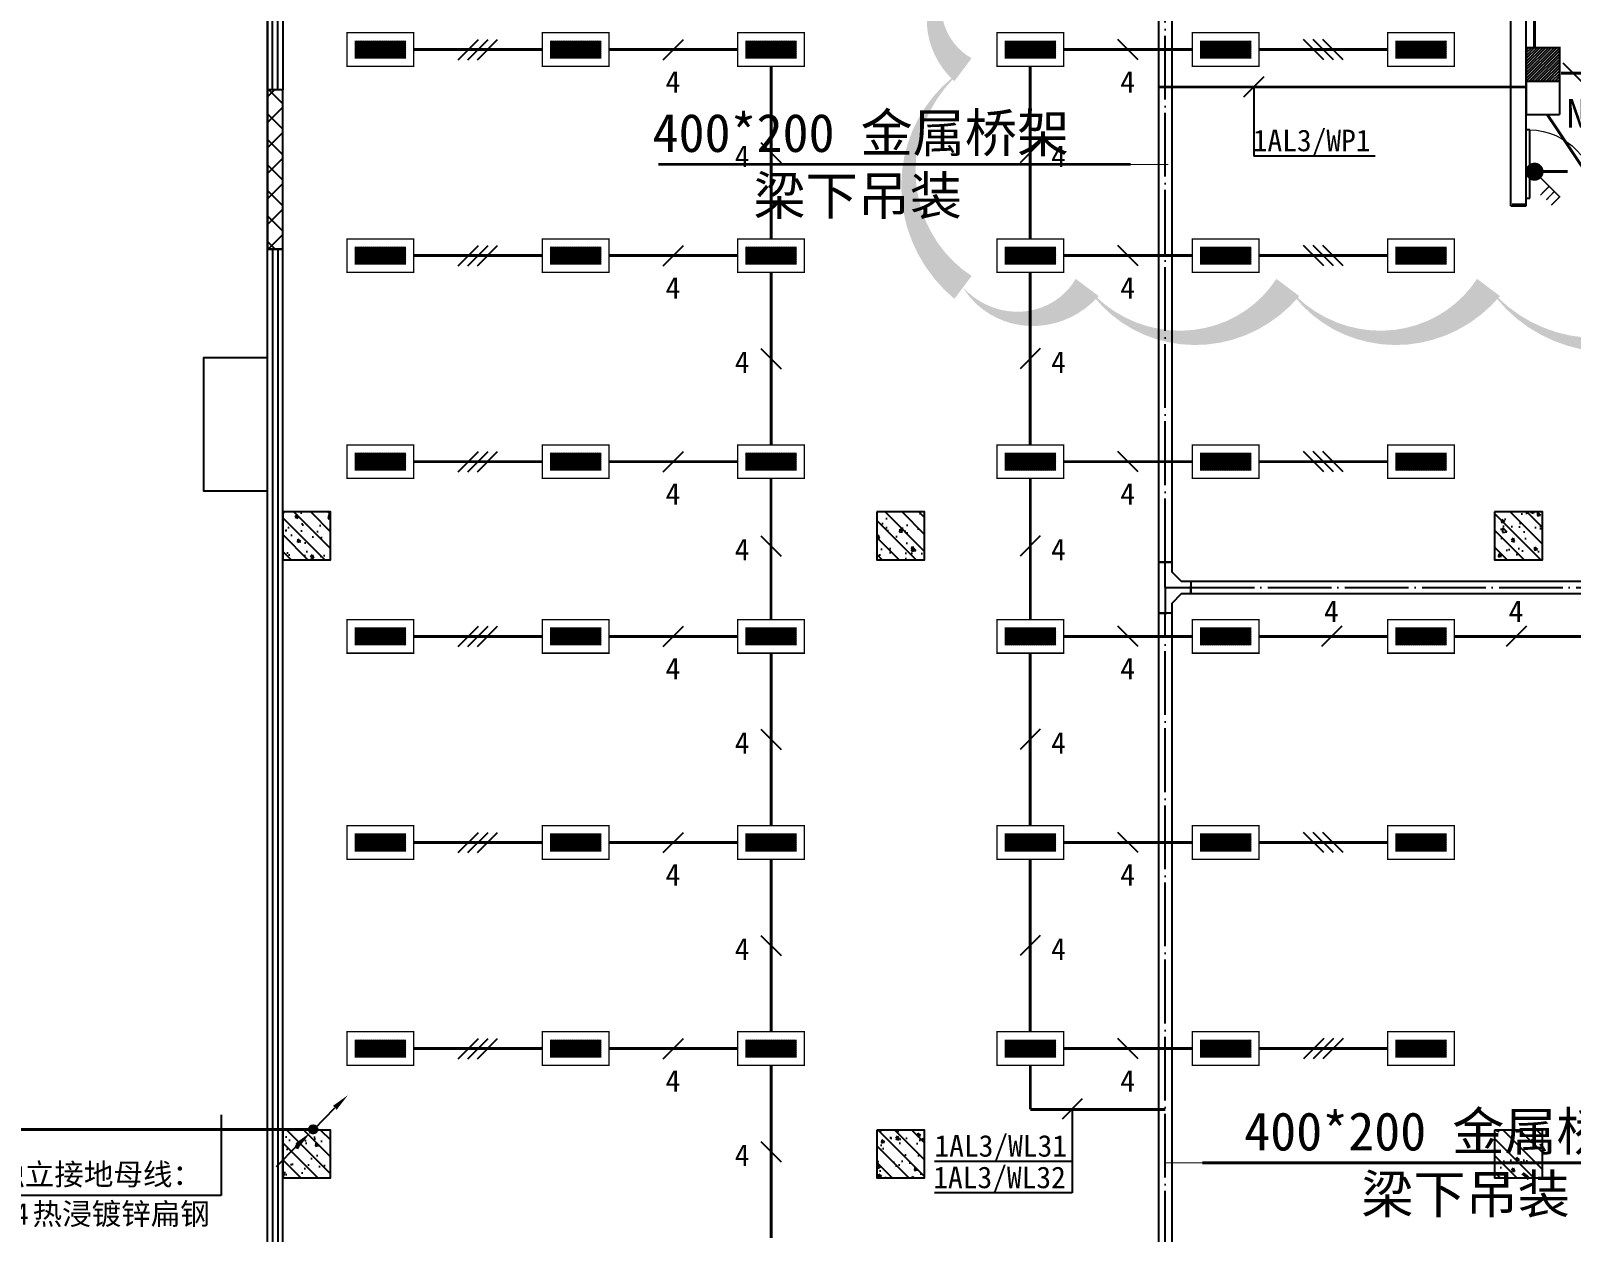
# Model space of a CAD drawing. Header units: millimetres. Extents: x -633009578 to 5705885, y -633235091 to 2571734.
# Drawn here: x 2773864 to 2798047, y 2166108 to 2184960 of the extents above; entities that cross this region are included whole.
import ezdxf

# ---------------------------------------------------------------- set-up
doc = ezdxf.new("R2010")
doc.units = ezdxf.units.MM
doc.header["$LTSCALE"] = 1000
doc.header["$MEASUREMENT"] = 0
doc.linetypes.add('DASHED2', pattern=[0.375, 0.25, -0.125])
doc.linetypes.add('DOTE', pattern=[2.4200000000000004, 2, -0.2, 0.02, -0.2])
doc.layers.get('0').update_dxf_attribs({"color": 9})
for name, color, linetype in [('3T_WOOD', 21, 'Continuous'), ('A-COLUM(柱)', 255, 'Continuous'), ('A-DOOR(门）', 4, 'Continuous'), ('A-F-AREA(计算)', 5, 'Continuous'), ('A-FLOR(看线)', 8, 'Continuous'), ('A-HATH(填充)', 8, 'Continuous'), ('A-WALL(墙)', 255, 'Continuous'), ('A-WINDOW（窗）', 4, 'Continuous'), ('DIM_MODI', 6, 'Continuous'), ('WALL', 9, 'Continuous'), ('电-弱电平面-箭头', 3, 'Continuous'), ('电-强电平面-标注', 3, 'Continuous'), ('电-强电平面-线缆', 3, 'Continuous'), ('电-桥架', 4, 'Continuous'), ('设备-照明', 3, 'Continuous'), ('设备-箱柜', 3, 'Continuous')]:
    doc.layers.add(name, color=color, linetype=linetype)
doc.styles.add('ELEC-DIM', font='simhei.ttf')
doc.styles.add('IDQSTYLE', font='simhei.ttf', dxfattribs={"width": 0.707, "bigfont": 'hztxt.shx'})

# ---------------------------------------------------------------- blocks, each defined once
blk = doc.blocks.new('$DorLib2D$00000001')
for p, q in [((0.45, 0.9750000000000001), (0.5000000000000002, 0.9750000000000001)), ((0.45, 0), (0.45, 0.9750000000000001)), ((0.5, 0), (0.5, 0.9750000000000001)), ((0.5, 0), (0.45, 0))]:
    blk.add_line(p, q)
at = {"lineweight": 13}
blk.add_arc((0.475, 0), 0.975, 91.4692835813538, 180, dxfattribs=at)
blk = doc.blocks.new('$TCHSYS$WIN2D')
for p, q in [((-0.5, 0.5), (0.5, 0.5)), ((-0.5, 0.5), (-0.4999999999999999, -0.5)), ((0.5, 0.5), (0.4999999999999998, -0.5)), ((0.5, 0.1666666666666666), (-0.5, 0.1666666666666666)), ((0.5, -0.1666666666666667), (-0.5, -0.1666666666666667)), ((-0.4999999999999999, -0.5), (0.5, -0.5))]:
    blk.add_line(p, q)
blk = doc.blocks.new('_FZH')
h = blk.add_hatch()
h.set_pattern_fill('钢筋混凝土', color=256, scale=0.1, style=0)
h.set_pattern_definition([(45, (0, 0), (-0.1767766952966369, 0.1767766952966369), []), (50, (0, 0), (0.7172601826007535, -0.06275213498259512), [0.07500000000000001, -0.8250000000000001]), (355, (0, 0), (-0.138751333613, 0.7521921337000119), [0.06, -0.66]), (100.4514, (0.05977168000000001, -0.00522934), (0.5785093817140216, 0.6894395420609536), [0.06374019, -0.701142112]), (46.1842, (0, 0.2), (1.067241048625645, -0.1655190143290181), [0.1125, -1.2375]), (96.6356, (0.088936745, 0.186206693), (0.9346627055487033, 0.9741178709004418), [0.095610288, -1.051713]), (351.1842, (0, 0.2), (0.9346619451336272, 0.9741186009253247), [0.09000000000000001, -0.9900000000000001]), (21, (0.1, 0.15), (0.5969070521184617, -0.4026188906653388), [0.07500000000000001, -0.8250000000000001]), (326, (0.1, 0.15), (0.2433153319215824, 0.7251500450468529), [0.06, -0.66]), (71.4514, (0.149742233, 0.116448394), (0.84022262858149, 0.3225304967099524), [0.06374019, -0.701142112]), (37.50000000000001, (0, 0), (0.01215985531729062, 0.3328938538313115), [0, -0.652, 0, -0.67, 0, -0.6625000000000001]), (7.499999999999999, (0, 0), (0.2630695374421486, 0.3944117118823603), [0, -0.382, 0, -0.637, 0, -0.2525]), (-32.5, (-0.223, 0), (0.533822436172409, -0.02255487173437976), [0, -0.25, 0, -0.78, 0, -1.035]), (-42.5, (-0.323, 0), (0.5831861693423862, 0.1001049823323177), [0, -0.325, 0, -0.518, 0, -0.735])])
h.paths.add_polyline_path([(-0.5, -0.5), (0.5, -0.5), (0.5, 0.5), (-0.5, 0.5)])
blk.add_lwpolyline([(-0.5, -0.5), (0.5, -0.5), (0.5, 0.5), (-0.5, 0.5)], close=True)
blk = doc.blocks.new('9-29-1')
at = {"layer": 'A-HATH(填充)'}
h = blk.add_hatch(dxfattribs=at)
h.set_pattern_fill('多孔材料', color=256, scale=100, style=0)
h.set_pattern_definition([(45, (-1310357.920547368, -13.22285339003429), (-200.0002033111466, 200.0002033111467), []), (135, (-1310357.920547368, -13.22285339003429), (-200.0002033111467, -200.0002033111466), [])])
h.paths.add_polyline_path([(1121700.598288357, 1506057.11313599), (1121700.598288357, 1503557.113138024), (1121940.598288351, 1503557.113138024), (1121940.598288351, 1506057.11313599)])
h = blk.add_hatch(dxfattribs=at)
h.set_pattern_fill('空心砖', color=256, scale=100, style=0)
h.set_pattern_definition([(0, (-1310557.920547368, -13.22285339003429), (0, 350), []), (37.875, (-1310157.920547368, -13.22285339003429), (-169.61527734408, 218.0766567528281), []), (90, (-1310157.920547368, -13.22285339003429), (-450, 2.755455298081545e-14), [])])
h.paths.add_polyline_path([(1141220.598288379, 1504237.113137952), (1141460.598288589, 1504237.113137936), (1141460.598288379, 1504477.113137952)])
at = {"layer": 'A-F-AREA(计算)'}
blk.add_lwpolyline([(1121700.598288358, 1518097.113137865), (1255980.598288358, 1518097.113137865), (1255980.598288358, 1382017.113137865), (1121700.598288358, 1382017.113137865)], close=True, dxfattribs=at)
at = {"layer": 'A-FLOR(看线)'}
blk.add_lwpolyline([(1121700.598288365, 1499757.113138092), (1120700.598288365, 1499757.113138092), (1120700.598288365, 1501857.113137937), (1121700.598288359, 1501857.113137937)], dxfattribs=at)
at = {"layer": 'A-WALL(墙)'}
for p, q in [((1141220.598288379, 1504237.113137952), (1141220.598288357, 1508382.113137866)), ((1141460.598288379, 1504477.113137952), (1141460.598288357, 1508382.113137866)), ((1141460.598288589, 1504237.113137936), (1141460.59828859, 1504477.113137926)), ((1141220.598288379, 1504237.113137952), (1141460.598288589, 1504237.113137936))]:
    blk.add_line(p, q, dxfattribs=at)
at = {"layer": 'DIM_MODI'}
blk.add_lwpolyline([(1143665.156910568, 1520921.590503409, 0, 450, 0.5), (1141265.156910568, 1520921.590503409, 0, 450, 0.5), (1137215.156910568, 1520921.590503409, 0, 450, 0.5), (1134815.156910568, 1520921.590503409, 0, 450, 0.5), (1133015.156910568, 1520921.590503409, 0, 450, 0.5), (1132619.169688425, 1520921.590503409, 0, 450, 0.5), (1132619.169688425, 1518671.590503409, 0, 450, 0.5), (1132619.169688425, 1516871.590503409, 0, 450, 0.5), (1132619.169688425, 1515371.590503409, 0, 450, 0.5), (1132619.169688425, 1511771.590503409, 0, 450, 0.5), (1132619.169688425, 1508171.590503409, 0, 450, 0.5), (1132619.169688425, 1506371.590503409, 0, 450, 0.5), (1132619.169688425, 1502955.070589236, 0, 450, 0.5), (1134569.169688425, 1502955.070589236, 0, 450, 0.5), (1137719.169688425, 1502955.070589236, 0, 450, 0.5), (1140869.169688425, 1502955.070589236, 0, 450, 0.5), (1144469.169688425, 1502955.070589236, 0, 450, 0.5)], format="xyseb", dxfattribs=at)
at = {"layer": 'WALL'}
for p, q in [((1121700.598288357, 1506057.11313599), (1121700.598288357, 1503557.113138024)), ((1121940.598288351, 1506057.11313599), (1121700.598288357, 1506057.11313599)), ((1121940.598288351, 1503557.113138024), (1121940.598288351, 1506057.11313599)), ((1121700.598288357, 1503557.113138024), (1121940.598288351, 1503557.113138024))]:
    blk.add_line(p, q, dxfattribs=at)
at = {"layer": 'A-COLUM(柱)', "xscale": 750, "yscale": 750, "zscale": 750, "rotation": 270}
for p in [(1122315.598288357, 1499057.113137866), (1131640.598288357, 1499057.113137866), (1141340.598288357, 1499057.113137866), (1122315.598288357, 1489357.113137866), (1131640.598288357, 1489357.113137866), (1141340.598288357, 1489357.113137866)]:
    blk.add_blockref('_FZH', p, dxfattribs=at)
at = {"layer": 'A-DOOR(门）', "extrusion": (0, 0, -1), "xscale": 1100, "yscale": 1100, "zscale": 1100}
blk.add_blockref('$DorLib2D$00000001', (-1142010.598288562, 1504357.113137866), dxfattribs=at)
at = {"layer": 'A-WINDOW（窗）', "xscale": 1100, "yscale": 240, "zscale": 1100, "rotation": 270}
blk.add_blockref('$TCHSYS$WIN2D', (1121820.598288357, 1506607.113136279), dxfattribs=at)
at = {"layer": 'A-WINDOW（窗）', "extrusion": (0, 0, -1), "xscale": 52000, "yscale": 240, "zscale": 52000, "rotation": 90.00000000000001}
blk.add_blockref('$TCHSYS$WIN2D', (-1121820.598288357, 1477557.113137909), dxfattribs=at)
blk = doc.blocks.new('*X155')
at = {"color": 0, "linetype": 'Continuous'}
for p, q in [((261.9988066744281, 135.850956910748), (263.2375091559566, 137.0896593922765)), ((262.0234026256783, 135.5927101495236), (263.4957559171792, 137.0650634410244)), ((262.0463461952987, 136.1813391440932), (262.9071269225657, 137.0421198713602)), ((262.0884022348038, 135.3748670461744), (263.7135990205094, 137.00006383188)), ((262.1829592200917, 135.1865813189878), (263.9018847477136, 136.9055068466096)), ((262.3023466942452, 135.0231260806666), (264.0653399860179, 136.7861193724393)), ((262.4446987243758, 134.8826353983226), (264.205830668362, 136.6437673423088)), ((262.6100901587723, 134.7651841202445), (264.3232819464568, 136.478375907929)), ((262.8005700291263, 134.6728212781239), (264.4156447885779, 136.2878960375755)), ((263.0211904412342, 134.6105989777572), (264.4778670889456, 136.0672756254685)), ((263.2836307586351, 134.5901965826834), (264.4982694840214, 135.8048353080697)), ((263.6234742990336, 134.6471974106073), (264.4412686561033, 135.464991767677))]:
    blk.add_line(p, q, dxfattribs=at)
blk = doc.blocks.new('HC000111')
at = {"color": 0, "linetype": 'Continuous', "const_width": 0.2}
for points in [[(0.8838834764831975, 2.133883476483163), (3.750000000000091, 5), (5.000000000000091, 3.75)], [(2.221789122165297, 3.388795923702901), (3.514416944097014, 2.132759994237858)], [(2.898879886034229, 4.275409520972289), (4.191507707965946, 3.019373591507303)]]:
    blk.add_lwpolyline(points, dxfattribs=at)
blk.add_lwpolyline([(0.8838834764833108, 0.3661165235168934, 0.1989123673796338), (1.250000000000034, 1.250000000000057, 0.1989123673796269), (0.8838834764832544, 2.13388347648322, 0.1989123673796352), (9.12880881998035e-14, 2.5, 0.1989123673796539), (-0.8838834764830719, 2.13388347648322, 0.1989123673796721), (-1.249999999999966, 1.250000000000057, 0.1989123673796564), (-0.8838834764831855, 0.3661165235168368, 0.198912367379673), (9.087175456556906e-14, 0, 0.198912367379652)], format="xyb", close=True, dxfattribs=at)
at = {"color": 0, "linetype": 'Continuous'}
blk.add_blockref('*X155', (-263.2487560761181, -134.5897099905746), dxfattribs=at)
at = {"color": 0, "style": 'IDQSTYLE', "width": 0.7}
blk.add_attdef('PSFHATT', (7.000000000000091, -1e-08), '', height=2.5, dxfattribs=at)
blk = doc.blocks.new('*X353')
at = {"color": 0, "linetype": 'Continuous'}
for p, q in [((277.1059544658493, 221.9516255332986), (279.536990929048, 224.3826619964973)), ((277.1059544658493, 222.2344682457732), (279.2541482165735, 224.3826619964973)), ((277.1059544658493, 222.5173109582479), (278.9713055040988, 224.3826619964973)), ((277.1059544658493, 222.8001536707225), (278.6884627916242, 224.3826619964973)), ((277.1059544658493, 223.0829963831971), (278.4056200791496, 224.3826619964973)), ((277.1059544658493, 223.3658390956717), (278.122777366675, 224.3826619964973)), ((277.1059544658493, 223.6486818081463), (277.8399346542004, 224.3826619964973)), ((277.1059544658493, 223.9315245206209), (277.5570919417257, 224.3826619964973)), ((277.1059544658493, 224.2143672330955), (277.2742492292511, 224.3826619964973)), ((277.3198336415227, 221.8826619964973), (279.8198336415227, 224.3826619964973)), ((277.6026763539973, 221.8826619964973), (280.1026763539973, 224.3826619964973)), ((277.8855190664719, 221.8826619964973), (280.3855190664719, 224.3826619964973)), ((278.1683617789465, 221.8826619964973), (280.6683617789466, 224.3826619964973)), ((278.4512044914212, 221.8826619964973), (280.9512044914212, 224.3826619964973)), ((278.7340472038958, 221.8826619964973), (281.2340472038958, 224.3826619964973)), ((279.0168899163704, 221.8826619964973), (281.5168899163704, 224.3826619964973)), ((279.299732628845, 221.8826619964973), (281.799732628845, 224.3826619964973)), ((279.5825753413196, 221.8826619964973), (282.0825753413196, 224.3826619964973)), ((279.8654180537943, 221.8826619964973), (282.3654180537943, 224.3826619964973)), ((280.1482607662689, 221.8826619964973), (282.6482607662689, 224.3826619964973)), ((280.4311034787435, 221.8826619964973), (282.9311034787435, 224.3826619964973)), ((280.7139461912181, 221.8826619964973), (283.2139461912181, 224.3826619964973)), ((280.9967889036927, 221.8826619964973), (283.4967889036927, 224.3826619964973)), ((281.2796316161674, 221.8826619964973), (283.7796316161674, 224.3826619964973)), ((281.5624743286419, 221.8826619964973), (284.062474328642, 224.3826619964973)), ((281.8453170411166, 221.8826619964973), (284.3453170411166, 224.3826619964973)), ((282.1281597535912, 221.8826619964973), (284.6059544658494, 224.3604567087555)), ((282.4110024660658, 221.8826619964973), (284.6059544658494, 224.0776139962809)), ((282.6938451785405, 221.8826619964973), (284.6059544658494, 223.7947712838063)), ((282.976687891015, 221.8826619964973), (284.6059544658494, 223.5119285713317)), ((283.2595306034897, 221.8826619964973), (284.6059544658494, 223.229085858857)), ((283.5423733159643, 221.8826619964973), (284.6059544658494, 222.9462431463824)), ((283.8252160284389, 221.8826619964973), (284.6059544658494, 222.6634004339078)), ((284.1080587409135, 221.8826619964973), (284.6059544658494, 222.3805577214332)), ((284.3909014533882, 221.8826619964973), (284.6059544658494, 222.0977150089586))]:
    blk.add_line(p, q, dxfattribs=at)
blk = doc.blocks.new('HC000062')
at = {"color": 0, "linetype": 'Continuous', "const_width": 0.2}
for points in [[(-4.97662087547036, 2.499999999999943), (5.023379124529697, 2.499999999999943), (5.023379124529697, -2.500000000000057), (-4.97662087547036, -2.500000000000057), (-4.97662087547036, 2.499999999999943)], [(-3.72662087547036, 1.25), (-3.72662087547036, -1.250000000000057), (3.773379124529697, -1.250000000000057), (3.773379124529697, 1.25), (-3.72662087547036, 1.25)]]:
    blk.add_lwpolyline(points, dxfattribs=at)
at = {"color": 0, "linetype": 'Continuous'}
blk.add_blockref('*X353', (-280.8325753413197, -223.1326619964974), dxfattribs=at)
at = {"color": 0, "style": 'IDQSTYLE', "width": 0.7}
blk.add_attdef('PSFHATT', (7.023379124529697, -2.500000000000057), '', height=2.5, dxfattribs=at)
blk = doc.blocks.new('*X153')
at = {"color": 0, "linetype": 'Continuous'}
for p, q in [((234.7655414724513, 317.9212989399893), (239.3433150387835, 322.4990725063215)), ((234.7655414724513, 318.3455630087012), (238.9190509700716, 322.4990725063215)), ((234.7655414724513, 318.7698270774131), (238.4947869013596, 322.4990725063215)), ((234.7655414724513, 319.1940911461251), (238.0705228326477, 322.4990725063215)), ((234.7655414724513, 319.618355214837), (237.6462587639358, 322.4990725063215)), ((234.7655414724513, 320.0426192835489), (237.2219946952239, 322.4990725063215)), ((234.7655414724513, 320.4668833522609), (236.797730626512, 322.4990725063215)), ((234.7655414724513, 320.8911474209728), (236.3734665578, 322.4990725063215)), ((234.7655414724513, 321.3154114896847), (235.9492024890881, 322.4990725063215)), ((234.7655414724513, 321.7396755583966), (235.5249384203761, 322.4990725063215)), ((234.7655414724513, 322.1639396271086), (235.1006743516642, 322.4990725063215)), ((234.7675791074955, 317.4990725063215), (239.7655414724513, 322.4970348712774)), ((235.1918431762074, 317.4990725063215), (239.7655414724513, 322.0727708025654)), ((235.6161072449193, 317.4990725063215), (239.7655414724513, 321.6485067338535)), ((236.0403713136312, 317.4990725063215), (239.7655414724513, 321.2242426651416)), ((236.4646353823431, 317.4990725063215), (239.7655414724513, 320.7999785964296)), ((236.8888994510551, 317.4990725063215), (239.7655414724513, 320.3757145277177)), ((237.313163519767, 317.4990725063215), (239.7655414724513, 319.9514504590058)), ((237.7374275884789, 317.4990725063215), (239.7655414724513, 319.5271863902939)), ((238.1616916571909, 317.4990725063215), (239.7655414724513, 319.1029223215819)), ((238.5859557259028, 317.4990725063215), (239.7655414724513, 318.67865825287)), ((239.0102197946147, 317.4990725063215), (239.7655414724513, 318.2543941841581)), ((239.4344838633266, 317.4990725063215), (239.7655414724513, 317.8301301154461))]:
    blk.add_line(p, q, dxfattribs=at)
blk = doc.blocks.new('HC000435')
at = {"color": 0, "linetype": 'Continuous'}
blk.add_line((2.5, 0), (-2.5, 0), dxfattribs=at)
at = {"color": 0, "linetype": 'Continuous', "const_width": 0.3}
for points in [[(2.5, 0), (2.5, 5), (-2.5, 5)], [(-2.5, 5), (-2.5, 0)], [(-2.5, 0), (-2.5, -5), (2.5, -5), (2.5, 0)]]:
    blk.add_lwpolyline(points, dxfattribs=at)
at = {"color": 0, "linetype": 'Continuous'}
blk.add_blockref('*X153', (-237.2655414724513, -322.4990725063215), dxfattribs=at)
at = {"color": 0, "style": 'IDQSTYLE', "width": 0.7}
blk.add_attdef('PSFHATT', (4.500000000000028, -5), '', height=2.5, dxfattribs=at)
blk = doc.blocks.new('*X134')
at = {"color": 0, "linetype": 'Continuous'}
for p, q in [((192.590110055903, 446.7242872143482), (193.9264208598343, 448.0605980182795)), ((192.6512440212146, 447.2096852483717), (193.4410228258108, 447.9994640529679)), ((192.666080612941, 446.3759937026742), (194.2747143715083, 447.9846274612416)), ((192.8122309321682, 446.0978799531896), (194.552828120993, 447.8384771420143)), ((193.0126674313866, 445.874052383696), (194.7766556904866, 447.6380406427959)), ((193.2651240367983, 445.7022449203958), (194.9484631537868, 447.3855840373842)), ((193.5780466605768, 445.5909034754624), (195.0598045987202, 447.0726614136058)), ((193.9838870800477, 445.5724798262212), (195.0782282479613, 446.6668209941349))]:
    blk.add_line(p, q, dxfattribs=at)
blk = doc.blocks.new('HC001445')
at = {"color": 0, "linetype": 'Continuous'}
for p, q in [((0.1320978050268309, 0.05776119327106244), (3.237590705501646, 3.232738715067399)), ((-5.469508829517324, -5.531426259851287), (-2.364015929042509, -2.356448738054951))]:
    blk.add_line(p, q, dxfattribs=at)
for points in [[(3.237590705501646, 3.232738715067399, 0.8, 0, 0), (5.189490166405335, 5.119309791711203, 0, 0, 0)], [(-2.364015929042509, -2.356448738054951, 0.8, 0, 0), (-0.4121164681388194, -0.4698776614111466, 0, 0, 0)]]:
    blk.add_lwpolyline(points, format="xyseb", dxfattribs=at)
blk.add_circle((0, 0), 0.625, dxfattribs=at)
at = {"color": 0, "linetype": 'Continuous', "xscale": 0.5, "yscale": 0.5, "zscale": 0.5}
blk.add_blockref('*X134', (-96.91845018383214, -223.4069038532592), dxfattribs=at)
at = {"color": 0, "style": 'IDQSTYLE', "width": 0.7}
blk.add_attdef('PSFHATT', (7.189490166405335, -5.531426259851287), '', height=2.5, dxfattribs=at)
blk = doc.blocks.new('G$C37623F6F')
blk.add_circle((-4930.760114464909, -1.859385520219803e-06), 170.0082781659439)
at = {"layer": '电-强电平面-线缆', "color": 1, "linetype": 'Continuous', "const_width": 45}
blk.add_lwpolyline([(5.671754479408264e-07, -1.859385520219803e-06), (-4760.751836298965, -1.859385520219803e-06)], dxfattribs=at)
at = {"layer": '设备-箱柜', "color": 6}
for p, q in [((-4926.884895992, 1362.365782226436), (-9263.246771318838, 1362.365782226436)), ((-4926.884895992, 33.87244933983311), (-4926.884895992, 1362.365782226436)), ((-1445.975624828134, 228.2417586385272), (-1445.975624828134, -1035.377091155853)), ((-1445.975624828134, -1035.377091155853), (-5714.113000529353, -1035.377091155853))]:
    blk.add_line(p, q, dxfattribs=at)
at = {"layer": '电-弱电平面-箭头', "color": 4, "xscale": 105, "yscale": 105, "zscale": 105}
blk.add_blockref('HC001445', (0, 0), dxfattribs=at)
at = {"layer": '设备-箱柜', "color": 6, "style": 'ELEC-DIM'}
for s, p in [('接地极', (-9074.994017291814, 1467.757975870511)), (':', (-7616.766169190407, 1467.757975870511)), ('热镀锌角钢', (-7373.728194506839, 1467.757975870511)), ('L50x5x5000', (-7959.097488969099, 836.8069396349601)), ('独立接地母线：', (-4990.113236273173, -874.6344076063251)), ('-40*4', (-5619.792247477453, -1495.011383514386)), ('热浸镀锌扁钢', (-4404.602374059614, -1495.011383514386))]:
    blk.add_text(s, height=339.8734177215189, dxfattribs=at).set_placement(p)

msp = doc.modelspace()

# ---------------------------------------------------------------- linework, layer by layer
at = {"layer": '电-强电平面-标注'}
for p, q in [((2780575.106864601, 2184506.519916289), (2780893.304916136, 2184824.717967823)), ((2780725.106864601, 2184506.519916289), (2781043.304916136, 2184824.717967823)), ((2780875.106864601, 2184506.519916289), (2781193.304916136, 2184824.717967823)), ((2783791.773531269, 2184506.519916289), (2784109.971582802, 2184824.717967824)), ((2791248.214532292, 2184506.519916289), (2790930.016480759, 2184824.717967824)), ((2794164.881198959, 2184506.519916289), (2793846.683147425, 2184824.717967823)), ((2794314.881198959, 2184506.519916289), (2793996.683147425, 2184824.717967823)), ((2794464.881198959, 2184506.519916289), (2794146.683147425, 2184824.717967823)), ((2798238.099025769, 2184135.127408529), (2797919.900974231, 2184453.325460057)), ((2792906.351041276, 2183924.048443511), (2793224.549092811, 2184242.246495043)), ((2793065.450067043, 2184083.147469277), (2793065.450067043, 2182995)), ((2785327.561672677, 2183208.051301156), (2785645.759724212, 2182889.853249623)), ((2789712.426390884, 2183208.051301156), (2789394.228339349, 2182889.853249623)), ((2794968.464223164, 2182995), (2793065.450067043, 2182995)), ((2780575.106864601, 2181273.186582946), (2780893.304916136, 2181591.384634479)), ((2780725.106864601, 2181273.186582946), (2781043.304916136, 2181591.384634479)), ((2780875.106864601, 2181273.186582946), (2781193.304916136, 2181591.384634479)), ((2783791.773531269, 2181273.186582946), (2784109.971582802, 2181591.38463448)), ((2791248.214532292, 2181273.186582946), (2790930.016480759, 2181591.38463448)), ((2794164.881198959, 2181273.186582946), (2793846.683147425, 2181591.384634479)), ((2794314.881198959, 2181273.186582946), (2793996.683147425, 2181591.384634479)), ((2794464.881198959, 2181273.186582946), (2794146.683147425, 2181591.384634479)), ((2785327.561672677, 2179974.717967812), (2785645.759724212, 2179656.51991628)), ((2789712.426390884, 2179974.717967812), (2789394.228339349, 2179656.51991628)), ((2780575.106864601, 2178039.853249613), (2780893.304916136, 2178358.051301145)), ((2780725.106864601, 2178039.853249613), (2781043.304916136, 2178358.051301145)), ((2780875.106864601, 2178039.853249613), (2781193.304916136, 2178358.051301145)), ((2783791.773531269, 2178039.853249612), (2784109.971582802, 2178358.051301146)), ((2791248.214532292, 2178039.853249612), (2790930.016480759, 2178358.051301146)), ((2794164.881198959, 2178039.853249613), (2793846.683147425, 2178358.051301145)), ((2794314.881198959, 2178039.853249613), (2793996.683147425, 2178358.051301145)), ((2794464.881198959, 2178039.853249613), (2794146.683147425, 2178358.051301145)), ((2785327.561672677, 2177032.936979427), (2785645.759724212, 2176714.738927895)), ((2789712.426390884, 2177032.936979427), (2789394.228339349, 2176714.738927895)), ((2780575.106864601, 2175297.086333716), (2780893.304916136, 2175615.284385249)), ((2780725.106864601, 2175297.086333716), (2781043.304916136, 2175615.284385249)), ((2780875.106864601, 2175297.086333716), (2781193.304916136, 2175615.284385249)), ((2783791.773531269, 2175297.086333715), (2784109.971582802, 2175615.284385249)), ((2791248.214532292, 2175297.086333715), (2790930.016480759, 2175615.284385249)), ((2794446.465784137, 2175615.28438525), (2794128.267732604, 2175297.086333716)), ((2797344.746162519, 2175615.28438525), (2797026.548110986, 2175297.086333716)), ((2785327.561672677, 2173998.617718582), (2785645.759724212, 2173680.419667049)), ((2789712.426390884, 2173998.617718582), (2789394.228339349, 2173680.419667049)), ((2780575.106864601, 2172063.753000382), (2780893.304916136, 2172381.951051916)), ((2780725.106864601, 2172063.753000382), (2781043.304916136, 2172381.951051916)), ((2780875.106864601, 2172063.753000382), (2781193.304916136, 2172381.951051916)), ((2783791.773531269, 2172063.753000381), (2784109.971582802, 2172381.951051916)), ((2791248.214532292, 2172063.753000381), (2790930.016480759, 2172381.951051916)), ((2794164.881198959, 2172063.753000382), (2793846.683147425, 2172381.951051916)), ((2794314.881198959, 2172063.753000382), (2793996.683147425, 2172381.951051916)), ((2794464.881198959, 2172063.753000382), (2794146.683147425, 2172381.951051916)), ((2785327.561672677, 2170765.284385249), (2785645.759724212, 2170447.086333716)), ((2789712.426390884, 2170765.284385249), (2789394.228339349, 2170447.086333716)), ((2780575.106864601, 2168830.419667049), (2780893.304916136, 2169148.617718582)), ((2780725.106864601, 2168830.419667049), (2781043.304916136, 2169148.617718582)), ((2780875.106864601, 2168830.419667049), (2781193.304916136, 2169148.617718582)), ((2783791.773531269, 2168830.419667048), (2784109.971582802, 2169148.617718583)), ((2791248.214532292, 2168830.419667048), (2790930.016480759, 2169148.617718583)), ((2794164.881198959, 2169148.617718583), (2793846.683147425, 2168830.41966705)), ((2794314.881198959, 2169148.617718583), (2793996.683147425, 2168830.41966705)), ((2794464.881198959, 2169148.617718583), (2794146.683147425, 2168830.41966705)), ((2790372.099025767, 2168198.977012662), (2790053.900974233, 2167880.778961129)), ((2790213, 2168039.877986895), (2790213, 2166723.147469277)), ((2785327.561672677, 2167531.951051935), (2785645.759724212, 2167213.753000402)), ((2790213, 2167217.832873323), (2788049.985843879, 2167217.832873323)), ((2790213, 2166723.147469277), (2788049.985843879, 2166723.147469277))]:
    msp.add_line(p, q, dxfattribs=at)
at = {"layer": '电-强电平面-线缆', "color": 1, "linetype": 'Continuous', "const_width": 45}
for points in [[(2797470.834648808, 2184692.992763782), (2797470.834648808, 2185493.578593012)], [(2781892.539223703, 2184665.618942056), (2779875.872557036, 2184665.618942056)], [(2784959.205890369, 2184665.618942056), (2782942.539223703, 2184665.618942056)], [(2790080.782173192, 2184665.618942056), (2792097.448839858, 2184665.618942056)], [(2793147.448839858, 2184665.618942056), (2795164.115506525, 2184665.618942056)], [(2785486.660698445, 2181694.785608722), (2785486.660698445, 2184403.118942056)], [(2789553.327365116, 2181694.785608722), (2789553.327365116, 2184403.118942056)], [(2797884.584806293, 2184294.226434293), (2798309.5, 2184294.226434293)], [(2791574.752128311, 2184077.000000325), (2797324.584806293, 2184077.000000325)], [(2798392.5, 2182567.5), (2797672.5, 2183642.992763782)], [(2797602.481695148, 2182750.532438403), (2797992, 2182750.532438403)], [(2781892.539223703, 2181432.285608713), (2779875.872557036, 2181432.285608713)], [(2784959.205890369, 2181432.285608713), (2782942.539223703, 2181432.285608713)], [(2790080.782173192, 2181432.285608713), (2792097.448839858, 2181432.285608713)], [(2793147.448839858, 2181432.285608713), (2795164.115506525, 2181432.285608713)], [(2785486.660698445, 2178461.452275379), (2785486.660698445, 2181169.785608713)], [(2789553.327365116, 2178461.452275379), (2789553.327365116, 2181169.785608713)], [(2781892.539223703, 2178198.952275379), (2779875.872557036, 2178198.952275379)], [(2784959.205890369, 2178198.952275379), (2782942.539223703, 2178198.952275379)], [(2790080.782173192, 2178198.952275379), (2792097.448839858, 2178198.952275379)], [(2793147.448839858, 2178198.952275379), (2795164.115506525, 2178198.952275379)], [(2785484.205890383, 2175718.685359492), (2785484.205890383, 2177936.45227538)], [(2789555.782173178, 2175718.685359492), (2789555.782173178, 2177936.45227538)], [(2781892.539223703, 2175456.185359482), (2779875.872557036, 2175456.185359482)], [(2784959.205890369, 2175456.185359482), (2782942.539223703, 2175456.185359482)], [(2790080.782173192, 2175456.185359482), (2792097.448839858, 2175456.185359482)], [(2793147.448839858, 2175456.185359483), (2795164.115506525, 2175456.185359483)], [(2796214.115506551, 2175456.185359492), (2798230.782173178, 2175456.185359492)], [(2785486.660698445, 2172485.352026148), (2785486.660698445, 2175193.685359482)], [(2789553.327365116, 2172485.352026148), (2789553.327365116, 2175193.685359482)], [(2781892.539223703, 2172222.852026148), (2779875.872557036, 2172222.852026148)], [(2784959.205890369, 2172222.852026148), (2782942.539223703, 2172222.852026148)], [(2790080.782173192, 2172222.852026148), (2792097.448839858, 2172222.852026148)], [(2793147.448839858, 2172222.852026148), (2795164.115506525, 2172222.852026148)], [(2785486.660698445, 2169252.018692815), (2785486.660698445, 2171960.352026148)], [(2789553.327365116, 2169252.018692815), (2789553.327365116, 2171960.352026148)], [(2781892.539223703, 2168989.518692815), (2779875.872557036, 2168989.518692815)], [(2784959.205890369, 2168989.518692815), (2782942.539223703, 2168989.518692815)], [(2790080.782173192, 2168989.518692815), (2792097.448839858, 2168989.518692815)], [(2793147.448839858, 2168989.518692816), (2795164.115506525, 2168989.518692816)], [(2785486.660698445, 2166018.685359502), (2785486.660698445, 2168727.018692835)], [(2789555.782173178, 2168727.018692806), (2789555.782173178, 2168033.294726734)], [(2789555.782173178, 2168033.294726734), (2791674.752010142, 2168033.294711831)]]:
    msp.add_lwpolyline(points, dxfattribs=at)
at = {"layer": '电-桥架', "color": 5, "linetype": 'DOTE', "ltscale": 0.5}
for p, q in [((2791674.752075884, 2176622.476550789), (2791674.752144405, 2186365.433551775)), ((2791674.752073072, 2176222.476550789), (2791674.752075884, 2176622.476550789)), ((2791674.752073072, 2176222.476550789), (2791674.752070259, 2175822.476550789)), ((2791674.752073072, 2176222.476550789), (2792074.752073072, 2176222.476550789)), ((2792074.752073072, 2176222.476550789), (2892490.065461087, 2176222.476550789)), ((2791674.751939884, 2157284.23810351), (2791674.752070259, 2175822.476550789))]:
    msp.add_line(p, q, dxfattribs=at)
at = {"layer": '电-桥架', "color": 9, "linetype": 'DASHED2', "ltscale": 0.5}
for p, q in [((2792074.752073073, 2176122.476550789), (2792074.752073072, 2176322.476550789)), ((2791574.752070259, 2175822.476551492), (2791774.752070259, 2175822.476550087))]:
    msp.add_line(p, q, dxfattribs=at)
at = {"layer": '电-桥架', "ltscale": 0.5}
for points in [[(2791774.752144405, 2186365.433551073), (2791774.752075884, 2176622.476550087), (2791574.752075884, 2176622.476551492), (2791574.752144405, 2186365.433552478)], [(2791774.752075884, 2176622.476550087), (2791774.75207483, 2176472.476550087), (2791924.752073072, 2176322.47655079), (2792074.752073072, 2176322.47655079), (2792074.752073072, 2176122.47655079), (2791924.752073072, 2176122.47655079), (2791774.752071314, 2175972.476550087), (2791774.752070259, 2175822.476550087), (2791574.752070259, 2175822.476551492), (2791574.752075884, 2176622.476551492)]]:
    msp.add_lwpolyline(points, close=True, dxfattribs=at)
for points in [[(2792074.752073306, 2176322.476550789), (2892490.065461087, 2176322.476550789), (2892490.065461088, 2176122.476550789), (2792074.752073073, 2176122.476550789)], [(2791774.752070259, 2175822.476550087), (2791774.751939884, 2157284.238102808), (2791574.751939884, 2157284.238104213), (2791574.752070259, 2175822.476551492)]]:
    msp.add_lwpolyline(points, dxfattribs=at)
at = {"layer": '设备-箱柜', "color": 6}
for points in [[(2791724.638649891, 2182863.733322289, 15, 15, 0), (2791131.996410554, 2182863.733322289, 15, 15, 0), (2791131.996410554, 2182863.733322289, 45, 45, 0), (2783713.566720129, 2182863.733322289, 45, 45, 0)], [(2791662.513710497, 2167195.486151694, 15, 15, 0), (2792255.155949834, 2167195.486151694, 15, 15, 0), (2792255.155949834, 2167195.486151694, 45, 45, 0), (2799673.585640259, 2167195.486151694, 45, 45, 0)]]:
    msp.add_lwpolyline(points, format="xyseb", dxfattribs=at)

# ---------------------------------------------------------------- block references
msp.add_blockref('G$C37623F6F', (2778297.203097341, 2167720.431300044))
at = {"layer": '3T_WOOD'}
msp.add_blockref('9-29-1', (1655879.395743424, 677977.51603476), dxfattribs=at)
at = {"layer": '设备-照明', "yscale": 105}
for name, p, xscale, zscale, rotation in [('HC000062', (2779353.327365085, 2184665.618942067), 105, 105, 180), ('HC000062', (2782419.994031772, 2184665.618942067), 105, 105, 180), ('HC000062', (2785486.660698459, 2184665.618942067), 105, 105, 180), ('HC000062', (2789553.327365102, 2184665.618942067), -105, 105, 180), ('HC000062', (2792619.994031789, 2184665.618942067), -105, 105, 180), ('HC000062', (2795686.660698475, 2184665.618942067), -105, 105, 180), ('HC000111', (2797339.994031828, 2182748.732931176), 105, 160, 270), ('HC000062', (2779353.327365085, 2181432.285608723), 105, 105, 180), ('HC000062', (2782419.994031772, 2181432.285608723), 105, 105, 180), ('HC000062', (2785486.660698459, 2181432.285608723), 105, 105, 180), ('HC000062', (2789553.327365102, 2181432.285608723), -105, 105, 180), ('HC000062', (2792619.994031789, 2181432.285608723), -105, 105, 180), ('HC000062', (2795686.660698475, 2181432.285608723), -105, 105, 180), ('HC000062', (2779353.327365085, 2178198.95227538), 105, 105, 180), ('HC000062', (2782419.994031772, 2178198.95227538), 105, 105, 180), ('HC000062', (2785486.660698459, 2178198.95227538), 105, 105, 180), ('HC000062', (2789553.327365102, 2178198.95227538), -105, 105, 180), ('HC000062', (2792619.994031789, 2178198.95227538), -105, 105, 180), ('HC000062', (2795686.660698475, 2178198.95227538), -105, 105, 180), ('HC000062', (2779353.327365085, 2175456.185359492), 105, 105, 180), ('HC000062', (2782419.994031772, 2175456.185359492), 105, 105, 180), ('HC000062', (2785486.660698459, 2175456.185359492), 105, 105, 180), ('HC000062', (2789553.327365102, 2175456.185359492), -105, 105, 180), ('HC000062', (2792619.994031789, 2175456.185359492), -105, 105, 180), ('HC000062', (2795686.660698475, 2175456.185359492), -105, 105, 180), ('HC000062', (2779353.327365085, 2172222.852026149), 105, 105, 180), ('HC000062', (2782419.994031772, 2172222.852026149), 105, 105, 180), ('HC000062', (2785486.660698459, 2172222.852026149), 105, 105, 180), ('HC000062', (2789553.327365102, 2172222.852026149), -105, 105, 180), ('HC000062', (2792619.994031789, 2172222.852026149), -105, 105, 180), ('HC000062', (2795686.660698475, 2172222.852026149), -105, 105, 180), ('HC000062', (2779353.327365085, 2168989.518692806), 105, 105, 180), ('HC000062', (2782419.994031772, 2168989.518692806), 105, 105, 180), ('HC000062', (2785486.660698459, 2168989.518692806), 105, 105, 180), ('HC000062', (2789553.327365102, 2168989.518692806), -105, 105, 180), ('HC000062', (2792619.994031789, 2168989.518692806), -105, 105, 180), ('HC000062', (2795686.660698475, 2168989.518692806), -105, 105, 180)]:
    msp.add_blockref(name, p, dxfattribs=dict(at, xscale=xscale, zscale=zscale, rotation=rotation))
at = {"layer": '设备-箱柜', "xscale": 105, "yscale": 105, "zscale": 112, "rotation": 180}
msp.add_blockref('HC000435', (2797604.584806293, 2184167.992763782), dxfattribs=at)

# ---------------------------------------------------------------- texts
at = {"layer": '电-强电平面-标注', "style": 'ELEC-DIM'}
for s, height, p in [('4', 339.8734177215189, (2783829.353569697, 2183990.618942056)), ('4', 339.8734177215189, (2790967.596519181, 2183990.618942056)), ('N1', 453.1645569620252, (2797973, 2183437.5)), ('1AL3/WP1', 339.8734177215189, (2793047.476881392, 2183069.857913309)), ('4', 339.8734177215189, (2784915.141711103, 2182823.952275387)), ('4', 339.8734177215189, (2789881.808377774, 2182823.952275387)), ('4', 339.8734177215189, (2783829.353569697, 2180757.285608713)), ('4', 339.8734177215189, (2790967.596519181, 2180757.285608713)), ('4', 339.8734177215189, (2784915.141711103, 2179590.618942043)), ('4', 339.8734177215189, (2789881.808377774, 2179590.618942043)), ('4', 339.8734177215189, (2783829.353569697, 2177523.952275379)), ('4', 339.8734177215189, (2790967.596519181, 2177523.952275379)), ('4', 339.8734177215189, (2784915.141711103, 2176648.837953658)), ('4', 339.8734177215189, (2789881.808377774, 2176648.837953658)), ('4', 339.8734177215189, (2794165.847771026, 2175681.185359483)), ('4', 339.8734177215189, (2797064.128149409, 2175681.185359483)), ('4', 339.8734177215189, (2783829.353569697, 2174781.185359482)), ('4', 339.8734177215189, (2790967.596519181, 2174781.185359482)), ('4', 339.8734177215189, (2784915.141711103, 2173614.518692813)), ('4', 339.8734177215189, (2789881.808377774, 2173614.518692813)), ('4', 339.8734177215189, (2783829.353569697, 2171547.852026148)), ('4', 339.8734177215189, (2790967.596519181, 2171547.852026148)), ('4', 339.8734177215189, (2784915.141711103, 2170381.185359479)), ('4', 339.8734177215189, (2789881.808377774, 2170381.185359479)), ('4', 339.8734177215189, (2783829.353569697, 2168314.518692815)), ('4', 339.8734177215189, (2790967.596519181, 2168314.518692815)), ('4', 339.8734177215189, (2784915.141711103, 2167147.852026166)), ('1AL3/WL31', 339.8734177215189, (2788051.000000001, 2167292.690786632)), ('1AL3/WL32', 339.8734177215189, (2788032.012658229, 2166798.005382586))]:
    msp.add_text(s, height=height, dxfattribs=at).set_placement(p)
at = {"layer": '设备-箱柜', "color": 6, "style": 'ELEC-DIM'}
for s, p in [('400*200 金属桥架', (2783625.664466757, 2183058.437227177)), ('梁下吊装', (2785208.999342916, 2182074.109040557)), ('400*200 金属桥架', (2792913.443200892, 2167390.190056582)), ('梁下吊装', (2794752.45469345, 2166405.861869961))]:
    msp.add_text(s, height=600, dxfattribs=at).set_placement(p)

doc.saveas('drawing.dxf')
